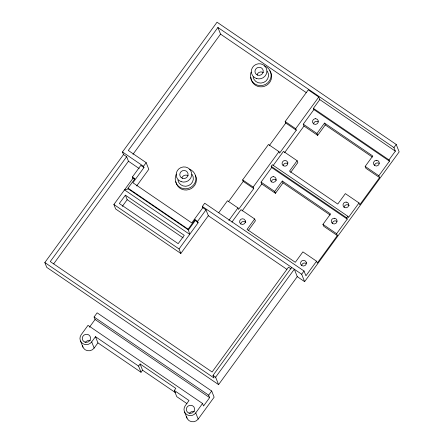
<?xml version="1.0" encoding="UTF-8"?>
<svg xmlns="http://www.w3.org/2000/svg" width="444" height="444" viewBox="0 0 444 444"><rect width="100%" height="100%" fill="white"/><g stroke="black" fill="none" stroke-linecap="round" stroke-linejoin="round"><path stroke-width="0.67" d="M139.205 168.565L128.455 161.228L126.668 156.71L123.515 154.562L122.483 151.965L217.038 22.2L396.226 144.472L399.167 151.898L304.612 281.657L297.258 276.64L294.317 269.214L215.634 377.195L218.576 384.621L297.258 276.64M218.576 384.621L46.742 267.366L44.833 262.537L123.515 154.562M273.21 165.434L283.45 151.382L297.114 160.706L289.516 171.129L337.756 204.046L345.349 193.623L359.013 202.941L359.745 204.801L379.57 177.594L378.837 175.741L389.466 161.15L388.977 159.912L395.36 151.154L393.95 147.597L217.915 27.478L128.294 150.466L146.165 162.659L148.796 169.308L136.669 185.953M126.668 156.71L50.266 261.566L212.11 372.005L288.517 267.149L291.142 268.947M132.967 154.323L220.546 34.127L217.915 27.478M53.68 263.853L128.455 161.228M134.66 179.148L132.95 178.322L132.412 176.962L140.842 165.39L143.995 167.543L132.906 182.762L191.758 222.921L202.847 207.703L202.359 206.466L204.712 203.235L304.029 271.007L305.927 275.796L316.561 261.205L302.897 251.881L295.304 262.304L247.064 229.393L254.656 218.97L240.998 209.646L231.94 222.072M202.847 207.703L205.999 209.857L208.33 215.729L180.836 253.463L115.673 208.996L113.886 204.484L132.95 178.322M143.995 167.543L143.506 166.306L146.165 162.659M128.316 188.911L124.52 189.893L189.682 234.354L188.434 229.931L128.316 188.911L128.022 188.167L134.932 178.682L132.412 176.962M125.397 195.171L119.319 203.507L178.172 243.667L184.249 235.331L125.397 195.171L127.184 199.683L183.178 237.895M122.322 206.355L127.184 199.683M138.578 366.089L140.099 364.002L142.546 370.191L141.026 372.272L138.578 366.089L95.488 336.685L91.692 341.897A6.51 6.294 -21.6 0 1 82.64 343.523A6.51 6.294 -21.6 0 1 81.18 334.726L88.017 325.347L202.569 403.513L203.552 405.988L209.624 397.646L95.072 319.48L94.089 317.005L97.131 312.837L211.683 391.003L214.136 397.191L198.185 419.081A6.51 6.294 -21.6 0 1 186.53 416.644M89.399 327.261L95.072 319.48M82.484 345.648A6.51 6.294 -21.6 0 0 94.139 348.085L97.935 342.873L95.488 336.685M195.049 219.702L195.343 220.446L188.434 229.931L188.139 229.187L195.049 219.702L197.569 221.423L198.107 222.783L179.049 248.945L180.836 253.463M197.569 221.423L205.999 209.857M218.742 212.715L227.461 200.755L237.967 207.925L238.556 209.407L253.746 188.561L253.158 187.079L242.652 179.909L268.47 144.472L278.982 151.643L279.57 153.125L296.276 130.197L295.687 128.71L285.181 121.539L308.269 89.855L318.775 97.025L319.791 99.595L395.36 151.154M228.449 201.687L243.24 181.391L242.652 179.909M269.469 145.393L285.769 123.027L285.181 121.539M228.854 220.429L237.967 207.925M253.158 187.079L278.982 151.643M295.687 128.71L318.775 97.025M316.561 261.205L317.294 263.064L337.346 235.548L336.608 233.688L347.241 219.097L271.678 167.538L271.19 166.3L272.327 164.735L347.891 216.3L348.379 217.538L359.013 202.941M389.466 161.15L313.902 109.585L313.414 108.347L319.791 99.595M275.441 193.307L274.708 191.453L282.301 181.03L283.039 182.884L275.441 193.307L261.782 183.983L261.044 182.129L271.678 167.538M317.671 135.359L316.933 133.5L324.531 123.077L325.263 124.936L317.671 135.359L304.007 126.035L303.269 124.176L313.902 109.585M242.13 210.95L261.782 183.983M284.587 152.681L304.007 126.035M248.196 230.697L255.394 220.823L254.656 218.97M290.654 172.433L297.846 162.56L297.114 160.706M186.946 403.607L176.756 396.659L174.309 390.47L175.83 388.383L140.099 364.002M337.346 235.548L323.682 226.224L322.949 224.37L330.541 213.947L282.301 181.03M379.57 177.594L365.906 168.276L365.173 166.417L372.766 155.994L324.531 123.077M44.833 262.537L214.036 377.999L213.009 375.402L291.691 267.421M174.309 390.47L189.022 400.51L185.226 405.722A6.51 6.294 -21.6 0 0 186.685 414.518A6.51 6.294 -21.6 0 0 195.737 412.892L202.569 403.513M209.624 397.646L208.647 395.177L211.683 391.003M304.612 281.657L301.676 274.237L304.029 271.007M393.95 147.597L396.226 144.472M347.241 219.097L346.753 217.86L347.891 216.3M220.546 34.127L306.499 92.779M313.414 108.347L388.977 159.912M325.263 124.936L372.366 157.076M303.269 124.176L316.933 133.5M365.173 166.417L378.837 175.741M285.769 123.027L296.276 130.197M271.19 166.3L346.753 217.86M283.039 182.884L330.142 215.029M261.044 182.129L274.708 191.453M322.949 224.37L336.608 233.688M243.24 181.391L253.746 188.561M122.483 151.965L143.506 166.306M202.359 206.466L301.676 274.237M208.33 215.729L286.885 269.336M128.022 188.167L188.139 229.187M113.886 204.484L179.049 248.945M213.009 375.402L215.634 377.195M94.089 317.005L208.647 395.177M142.546 370.191L175.441 392.635M97.935 342.873L141.026 372.272M195.343 220.446L198.107 222.783M195.737 412.892L198.185 419.081M184.565 412.026L187.013 418.215M91.692 341.897L94.139 348.085M80.519 341.031L82.967 347.219M181.885 177.789A4.168 4.029 -21.6 0 1 188.195 175.807M257.07 74.603A4.168 4.029 -21.6 0 1 263.381 72.622M192.013 174.276A7.814 7.554 -21.6 0 1 188.45 185.67A7.814 7.554 -21.6 0 1 177.9 180.059M267.205 71.09A7.814 7.554 -21.6 0 1 263.636 82.484A7.814 7.554 -21.6 0 1 253.086 76.873M240.648 224.004A2.93 2.831 -21.6 0 1 245.815 222.383M301.604 265.601A2.93 2.831 -21.6 0 1 306.216 263.481M332.284 223.493A2.93 2.831 -21.6 0 1 334.726 220.918L335.486 220.879A2.93 2.831 -21.6 0 1 336.896 221.373M271.334 181.901A2.93 2.831 -21.6 0 1 273.77 179.326L274.531 179.287A2.93 2.831 -21.6 0 1 276.495 180.275M283.106 165.745A2.93 2.831 -21.6 0 1 287.712 163.625M313.558 123.948A2.93 2.831 -21.6 0 1 315.995 121.373L316.755 121.334A2.93 2.831 -21.6 0 1 318.17 121.828M374.514 165.54A2.93 2.831 -21.6 0 1 376.95 162.97L377.711 162.931A2.93 2.831 -21.6 0 1 379.126 163.42M344.061 207.337A2.93 2.831 -21.6 0 1 346.498 204.762L347.258 204.723A2.93 2.831 -21.6 0 1 349.223 205.716M195.532 175.563A10.417 10.073 -21.6 0 1 189.039 189.544A10.417 10.073 -21.6 0 1 175.83 181.757M189.272 169.142A10.417 10.073 -21.6 0 1 195.099 182.478A10.417 10.073 -21.6 0 1 181.052 187.89A10.417 10.073 -21.6 0 1 176.451 174.081M269.708 70.679A10.417 10.073 -21.6 0 1 264.552 86.253A10.417 10.073 -21.6 0 1 250.888 77.256M264.458 65.956A10.417 10.073 -21.6 0 1 270.457 78.877A10.417 10.073 -21.6 0 1 257.07 85.032A10.417 10.073 -21.6 0 1 251.071 72.111M85.52 342.202A4.168 4.029 -21.6 0 1 90.36 340.681M189.566 413.198A4.168 4.029 -21.6 0 1 194.405 411.677M315.717 118.709L314.957 118.742A2.93 2.831 -21.6 0 0 315.123 124.381L315.884 124.342A2.93 2.831 -21.6 0 0 315.717 118.709M376.673 160.301L375.913 160.34A2.93 2.831 -21.6 0 0 376.079 165.978L376.839 165.939A2.93 2.831 -21.6 0 0 376.673 160.301M273.487 176.657L272.727 176.695A2.93 2.831 -21.6 0 0 272.894 182.334L273.654 182.295A2.93 2.831 -21.6 0 0 273.487 176.657M346.215 202.098L345.454 202.137A2.93 2.831 -21.6 0 0 345.621 207.77L346.381 207.731A2.93 2.831 -21.6 0 0 346.215 202.098M334.443 218.248L333.683 218.287A2.93 2.831 -21.6 0 0 333.849 223.926L334.61 223.887A2.93 2.831 -21.6 0 0 334.443 218.248M287.845 162.82L287.629 162.116A2.93 2.831 -21.6 0 0 282.084 163.858L282.301 164.563A2.93 2.831 -21.6 0 0 287.845 162.82M306.343 262.676L306.127 261.971A2.93 2.831 -21.6 0 0 300.582 263.714L300.804 264.419A2.93 2.831 -21.6 0 0 306.343 262.676M245.388 221.084L245.171 220.379A2.93 2.831 -21.6 0 0 239.632 222.117L239.849 222.827A2.93 2.831 -21.6 0 0 245.388 221.084M182.445 178.322A4.168 4.029 -21.6 0 0 188.023 173.765A4.168 4.029 -21.6 0 0 181.307 171.423A4.168 4.029 -21.6 0 0 182.445 178.322M257.637 75.136A4.168 4.029 -21.6 0 0 263.209 70.585A4.168 4.029 -21.6 0 0 256.493 68.237A4.168 4.029 -21.6 0 0 257.637 75.136M181.158 181.657A7.814 7.554 -21.6 0 0 191.608 173.121A7.814 7.554 -21.6 0 0 179.015 168.731A7.814 7.554 -21.6 0 0 181.158 181.657M256.343 78.471A7.814 7.554 -21.6 0 0 266.794 69.941A7.814 7.554 -21.6 0 0 254.201 65.546A7.814 7.554 -21.6 0 0 256.343 78.471M84.959 342.124A4.168 4.029 -21.6 0 0 90.532 337.573A4.168 4.029 -21.6 0 0 83.816 335.231A4.168 4.029 -21.6 0 0 84.959 342.124M189.005 413.125A4.168 4.029 -21.6 0 0 194.577 408.574A4.168 4.029 -21.6 0 0 187.862 406.227A4.168 4.029 -21.6 0 0 189.005 413.125"/></g></svg>
